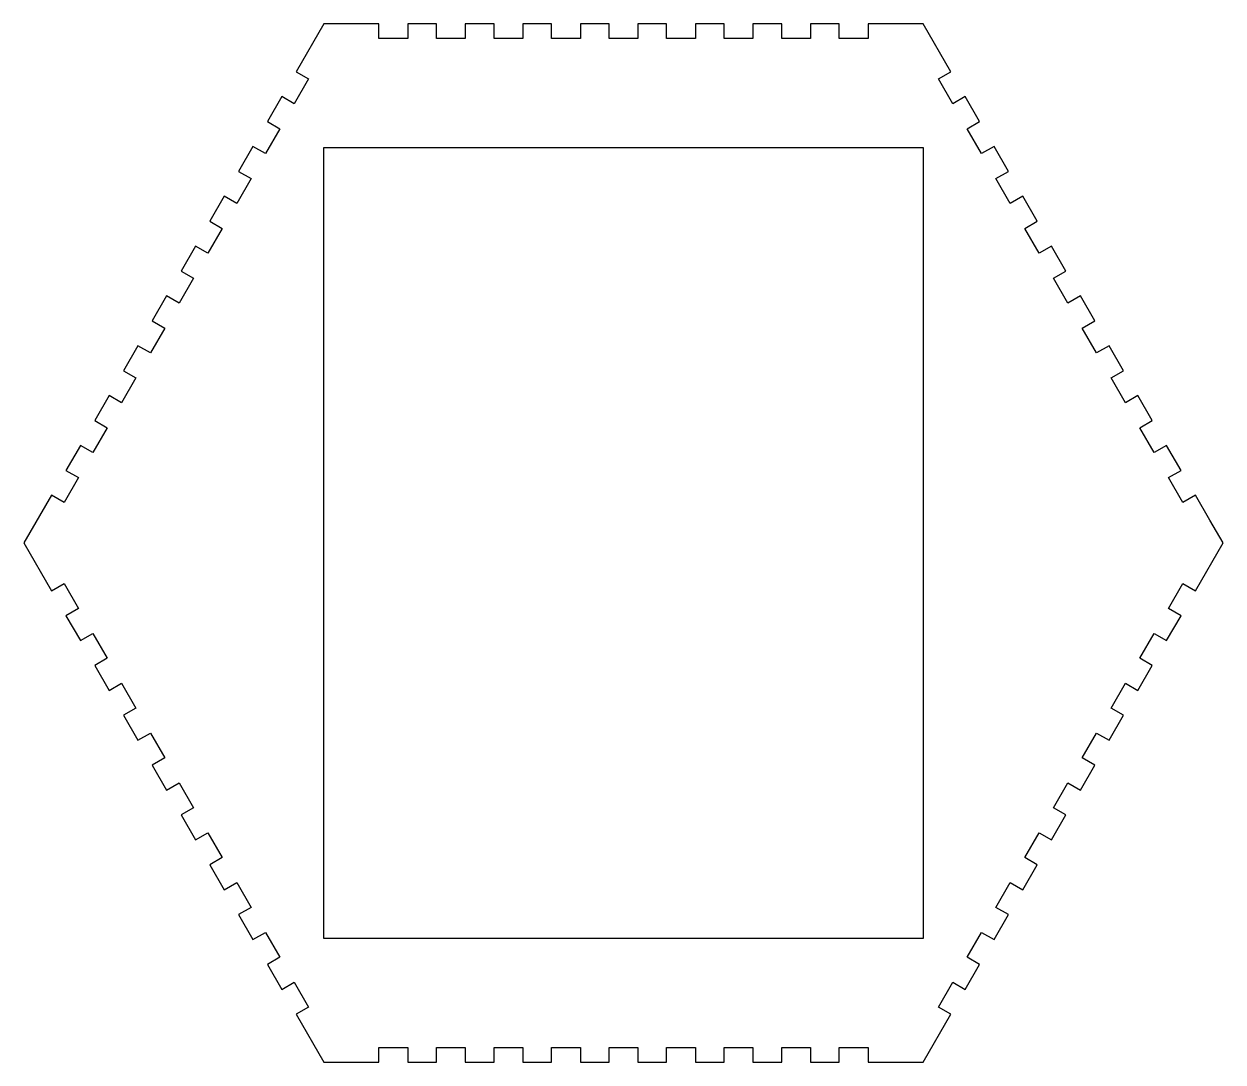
# Model space of a CAD drawing. Header units: millimetres. Extents: x -250 to 0, y -546 to -329.
import ezdxf

# ---------------------------------------------------------------- set-up
doc = ezdxf.new("R2010")
doc.units = ezdxf.units.MM
doc.layers.get('0').update_dxf_attribs({"linetype": 'CONTINUOUS'})

msp = doc.modelspace()

# ---------------------------------------------------------------- linework, layer by layer
for points in [[(-134, -332), (-140, -332), (-140, -329), (-146, -329), (-146, -332), (-152, -332), (-152, -329), (-158, -329), (-158, -332), (-164, -332), (-164, -329), (-170, -329), (-170, -332), (-176, -332), (-176, -329), (-187.5, -329), (-193.25, -338.96), (-190.65, -340.46), (-193.65, -345.66), (-196.25, -344.16), (-199.25, -349.35), (-196.65, -350.85), (-199.65, -356.05), (-202.25, -354.55), (-205.25, -359.74), (-202.65, -361.24), (-205.65, -366.44), (-208.25, -364.94), (-211.25, -370.14), (-208.65, -371.64), (-211.65, -376.83), (-214.25, -375.33), (-217.25, -380.53), (-214.65, -382.03), (-217.65, -387.22), (-220.25, -385.72), (-223.25, -390.92), (-220.65, -392.42), (-223.65, -397.62), (-226.25, -396.12), (-229.25, -401.31), (-226.65, -402.81), (-229.65, -408.01), (-232.25, -406.51), (-235.25, -411.71), (-232.65, -413.21), (-235.65, -418.4), (-238.25, -416.9), (-241.25, -422.1), (-238.65, -423.6), (-241.65, -428.79), (-244.25, -427.29), (-250, -437.25), (-244.25, -447.21), (-241.65, -445.71), (-238.65, -450.91), (-241.25, -452.41), (-238.25, -457.6), (-235.65, -456.1), (-232.65, -461.3), (-235.25, -462.8), (-232.25, -468), (-229.65, -466.5), (-226.65, -471.69), (-229.25, -473.19), (-226.25, -478.39), (-223.65, -476.89), (-220.65, -482.09), (-223.25, -483.59), (-220.25, -488.78), (-217.65, -487.28), (-214.65, -492.48), (-217.25, -493.98), (-214.25, -499.17), (-211.65, -497.67), (-208.65, -502.87), (-211.25, -504.37), (-208.25, -509.57), (-205.65, -508.07), (-202.65, -513.26), (-205.25, -514.76), (-202.25, -519.96), (-199.65, -518.46), (-196.65, -523.65), (-199.25, -525.15), (-196.25, -530.35), (-193.65, -528.85), (-190.65, -534.05), (-193.25, -535.55), (-187.5, -545.51), (-176, -545.51), (-176, -542.51), (-170, -542.51), (-170, -545.51), (-164, -545.51), (-164, -542.51), (-158, -542.51), (-158, -545.51), (-152, -545.51), (-152, -542.51), (-146, -542.51), (-146, -545.51), (-140, -545.51), (-140, -542.51), (-134, -542.51), (-134, -545.51), (-128, -545.51), (-128, -542.51), (-122, -542.51), (-122, -545.51), (-116, -545.51), (-116, -542.51), (-110, -542.51), (-110, -545.51), (-104, -545.51), (-104, -542.51), (-98, -542.51), (-98, -545.51), (-92, -545.51), (-92, -542.51), (-86, -542.51), (-86, -545.51), (-80, -545.51), (-80, -542.51), (-74, -542.51), (-74, -545.51), (-62.5, -545.51), (-56.75, -535.55), (-59.35, -534.05), (-56.35, -528.85), (-53.75, -530.35), (-50.75, -525.15), (-53.35, -523.65), (-50.35, -518.46), (-47.75, -519.96), (-44.75, -514.76), (-47.35, -513.26), (-44.35, -508.07), (-41.75, -509.57), (-38.75, -504.37), (-41.35, -502.87), (-38.35, -497.67), (-35.75, -499.17), (-32.75, -493.98), (-35.35, -492.48), (-32.35, -487.28), (-29.75, -488.78), (-26.75, -483.59), (-29.35, -482.09), (-26.35, -476.89), (-23.75, -478.39), (-20.75, -473.19), (-23.35, -471.69), (-20.35, -466.5), (-17.75, -468), (-14.75, -462.8), (-17.35, -461.3), (-14.35, -456.1), (-11.75, -457.6), (-8.75, -452.41), (-11.35, -450.91), (-8.35, -445.71), (-5.75, -447.21), (0, -437.25), (-2.75, -432.49), (-5.75, -427.29), (-8.35, -428.79), (-11.35, -423.6), (-8.75, -422.1), (-11.75, -416.9), (-14.35, -418.4), (-17.35, -413.21), (-14.75, -411.71), (-17.75, -406.51), (-20.35, -408.01), (-23.35, -402.81), (-20.75, -401.31), (-23.75, -396.12), (-26.35, -397.62), (-29.35, -392.42), (-26.75, -390.92), (-29.75, -385.72), (-32.35, -387.22), (-35.35, -382.03), (-32.75, -380.53), (-35.75, -375.33), (-38.35, -376.83), (-41.35, -371.64), (-38.75, -370.14), (-41.75, -364.94), (-44.35, -366.44), (-47.35, -361.24), (-44.75, -359.74), (-47.75, -354.55), (-50.35, -356.05), (-53.35, -350.85), (-50.75, -349.35), (-53.75, -344.16), (-56.35, -345.66), (-59.35, -340.46), (-56.75, -338.96), (-62.5, -329), (-74, -329), (-74, -332), (-80, -332), (-80, -329), (-86, -329), (-86, -332), (-92, -332), (-92, -329), (-98, -329), (-98, -332), (-104, -332), (-104, -329), (-110, -329), (-110, -332), (-116, -332), (-116, -329), (-122, -329), (-122, -332), (-128, -332), (-128, -329), (-134, -329)], [(-62.5, -519.75), (-187.5, -519.75), (-187.5, -354.75), (-62.5, -354.75)]]:
    msp.add_lwpolyline(points, close=True)

doc.saveas('drawing.dxf')
